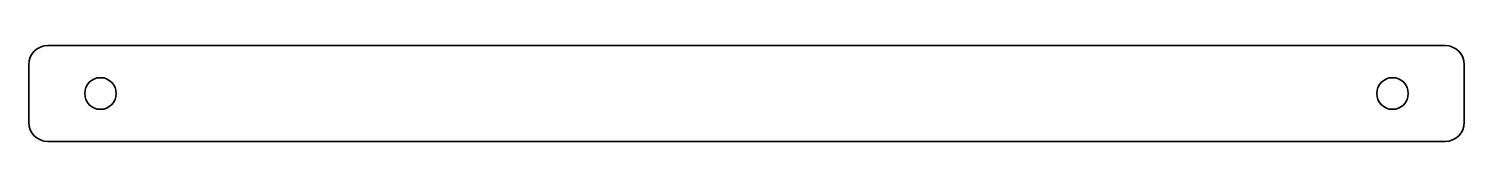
# Model space of a CAD drawing. Header units: inches. Extents: x 0 to 300, y 0 to 20.
import ezdxf

# ---------------------------------------------------------------- set-up
doc = ezdxf.new("R2010")
doc.units = ezdxf.units.IN
doc.header["$MEASUREMENT"] = 0
doc.layers.add('Visible (ANSI)', color=7, linetype='Continuous', lineweight=35)

# ---------------------------------------------------------------- blocks, each defined once
blk = doc.blocks.new('PC-SMT-V002-REF001_Sheet_2_PC-SMT-V002-REF001')
at = {"layer": 'Visible (ANSI)'}
for p, q in [((-146, 10), (146, 10)), ((150, 6), (150, -6)), ((-150, -6), (-150, 6)), ((146, -10), (-146, -10))]:
    blk.add_line(p, q, dxfattribs=at)
for centre in [(-135, 0), (135, 0)]:
    blk.add_circle(centre, 3.3, dxfattribs=at)
at = {"layer": 'Visible (ANSI)', "extrusion": (0, 0, -1)}
for centre, start, end in [((146, 6), 0, 90), ((-146, 6), 90, 180), ((-146, -6), 180, 270), ((146, -6), 270, 0)]:
    blk.add_arc(centre, 4, start, end, dxfattribs=at)

msp = doc.modelspace()

# ---------------------------------------------------------------- block references
msp.add_blockref('PC-SMT-V002-REF001_Sheet_2_PC-SMT-V002-REF001', (150, 10))

doc.saveas('drawing.dxf')
